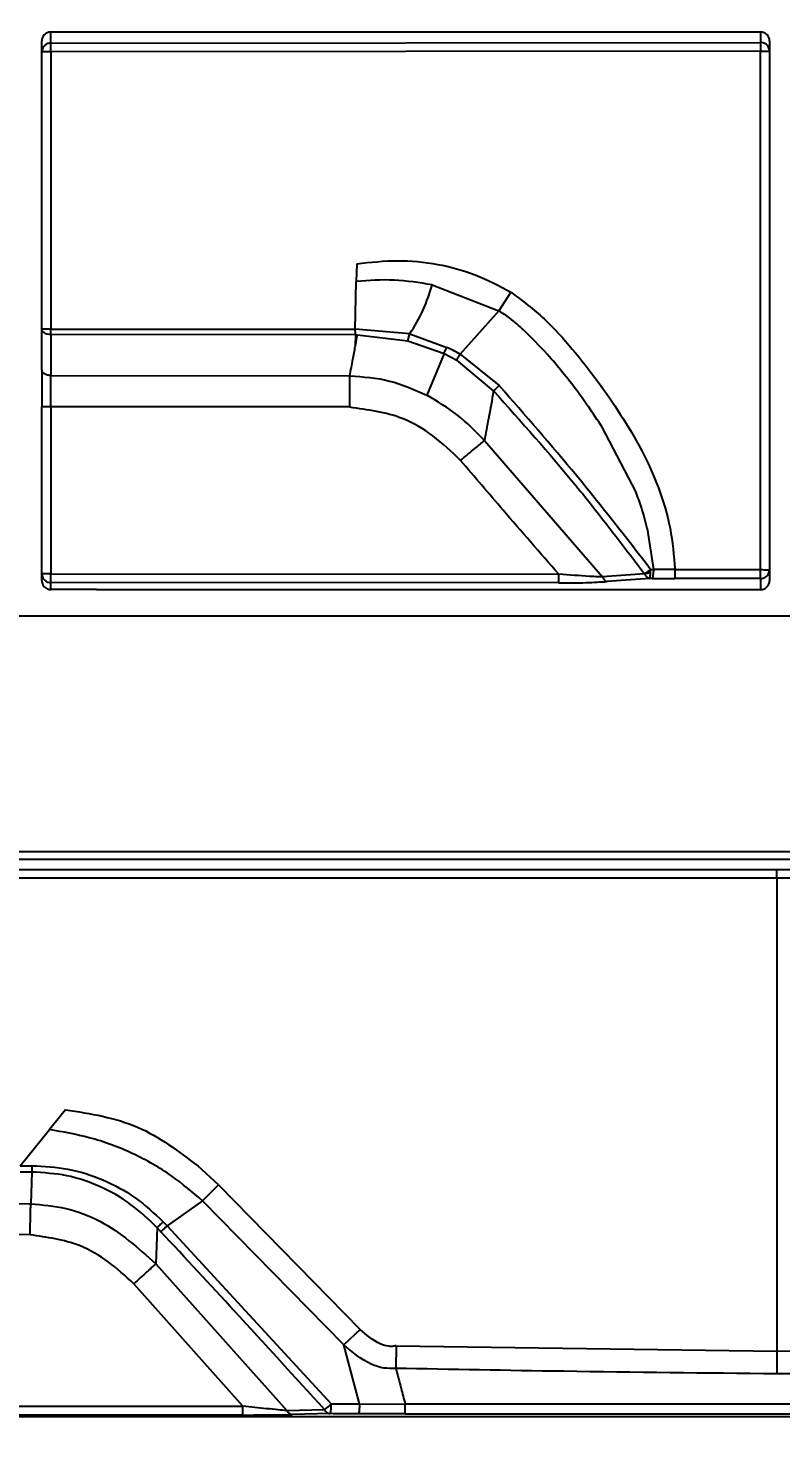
# Model space of a CAD drawing. Header units: millimetres. Extents: x 271 to 405, y 465 to 539.
# Drawn here: x 318.16 to 324.94, y 484.78 to 497.41 of the extents above; entities that cross this region are included whole.
import ezdxf

# ---------------------------------------------------------------- set-up
doc = ezdxf.new("R2010")
doc.units = ezdxf.units.MM
doc.header["$PDSIZE"] = -1
doc.dimstyles.new('ISO-25', dxfattribs={"dimtxt": 2.5, "dimasz": 2.5, "dimexe": 1.25, "dimexo": 0.625, "dimtad": 1, "dimtxsty": 'Standard', "dimcen": 2.5, "dimadec": 0, "dimazin": 0, "dimtfac": 1, "dimtmove": 0, "dimatfit": 3, "dimfxl": 1, "dimarcsym": 0})

# ---------------------------------------------------------------- blocks, each defined once
blk = doc.blocks.new('*D2')
at = {"color": 0, "lineweight": -2}
for p, q in [((288.922, 503.974), (288.922, 465.47)), ((360.773, 503.974), (360.773, 465.47)), ((293.002, 467.47), (356.693, 467.47))]:
    blk.add_line(p, q, dxfattribs=at)
at = {"color": 0}
for points in [[(293.002, 468.15), (293.002, 466.79), (288.922, 467.47)], [(356.693, 466.79), (356.693, 468.15), (360.773, 467.47)]]:
    blk.add_solid(points, dxfattribs=at)
at = {"layer": 'Defpoints', "color": 0}
for p in [(288.922, 503.974), (360.773, 503.974), (360.773, 467.47)]:
    blk.add_point(p, dxfattribs=at)
at = {"color": 0, "insert": (324.848, 471.036), "char_height": 3.5, "attachment_point": 5}
blk.add_mtext('71,85', dxfattribs=at)

msp = doc.modelspace()

# ---------------------------------------------------------------- linework, layer by layer
at = {"color": 7, "linetype": 'Continuous', "lineweight": 25}
for p, q in [((318.364, 497.27), (318.364, 497.369)), ((324.754, 497.369), (318.364, 497.369)), ((324.754, 497.369), (324.754, 497.275)), ((318.283, 497.191), (318.283, 497.289)), ((318.283, 494.694), (318.283, 497.191)), ((318.364, 497.27), (324.754, 497.275)), ((324.754, 497.197), (318.365, 497.192)), ((318.365, 497.192), (318.365, 494.695)), ((324.754, 492.528), (324.754, 497.197)), ((324.835, 497.289), (324.835, 497.196)), ((324.835, 497.196), (324.835, 492.527)), ((321.119, 495.283), (321.114, 495.124)), ((321.103, 494.693), (321.114, 495.124)), ((321.796, 495.093), (322.396, 494.86)), ((322.506, 495.027), (322.396, 494.86)), ((322.396, 494.86), (322.048, 494.467)), ((318.283, 494.326), (318.283, 494.694)), ((318.365, 494.695), (321.103, 494.693)), ((321.595, 494.651), (321.103, 494.693)), ((321.109, 494.642), (318.364, 494.645)), ((318.364, 494.645), (318.364, 494.276)), ((321.107, 494.552), (321.109, 494.642)), ((321.109, 494.642), (321.124, 494.642)), ((321.124, 494.642), (321.579, 494.59)), ((321.579, 494.59), (321.904, 494.474)), ((321.595, 494.651), (321.93, 494.53)), ((321.904, 494.474), (321.748, 494.099)), ((321.904, 494.474), (322.018, 494.413)), ((322.35, 494.138), (322.018, 494.413)), ((322.048, 494.467), (322.401, 494.185)), ((318.364, 494.276), (321.056, 494.273)), ((318.283, 492.491), (318.283, 493.993)), ((321.055, 493.993), (318.365, 493.996)), ((318.365, 493.993), (318.365, 492.491)), ((321.055, 493.99), (318.365, 493.993)), ((323.63, 493.233), (323.327, 493.812)), ((322.268, 493.69), (323.331, 492.463)), ((323.733, 492.898), (323.789, 492.53)), ((323.763, 492.5), (323.764, 492.53)), ((323.764, 492.53), (323.789, 492.53)), ((323.984, 492.528), (323.789, 492.53)), ((323.984, 492.528), (324.754, 492.528)), ((324.835, 492.527), (324.835, 492.428)), ((318.283, 492.428), (318.283, 492.491)), ((318.364, 492.348), (318.364, 492.411)), ((322.936, 492.408), (318.364, 492.411)), ((318.365, 492.491), (322.937, 492.488)), ((323.71, 492.491), (323.331, 492.463)), ((323.754, 492.449), (323.374, 492.421)), ((323.778, 492.449), (323.754, 492.449)), ((323.778, 492.449), (323.983, 492.448)), ((324.754, 492.447), (323.983, 492.448)), ((324.754, 492.447), (324.754, 492.348)), ((318.776, 492.348), (318.364, 492.348)), ((318.776, 492.348), (324.754, 492.348)), ((358.126, 492.11), (291.621, 492.11)), ((298.398, 489.99), (351.348, 489.99)), ((334.686, 489.917), (315.114, 489.917)), ((315.114, 489.829), (324.9, 489.828)), ((324.9, 489.748), (315.114, 489.749)), ((324.9, 489.828), (334.686, 489.829)), ((334.686, 489.749), (324.9, 489.748)), ((324.9, 489.748), (324.9, 485.489)), ((318.495, 487.664), (318.351, 487.485)), ((318.089, 487.16), (318.351, 487.485)), ((318.089, 487.16), (318.194, 487.16)), ((318.194, 487.103), (318.183, 486.817)), ((319.873, 486.988), (319.69, 487.155)), ((319.873, 486.988), (319.731, 486.845)), ((319.873, 486.988), (321.148, 485.684)), ((315.113, 486.877), (318.183, 486.817)), ((319.731, 486.845), (319.411, 486.618)), ((321.001, 485.546), (319.731, 486.845)), ((318.178, 486.537), (315.114, 486.597)), ((319.321, 486.602), (319.309, 486.276)), ((319.411, 486.618), (319.376, 486.655)), ((319.411, 486.618), (320.887, 485.015)), ((319.309, 486.276), (320.488, 484.954)), ((320.094, 484.994), (319.112, 486.096)), ((321.148, 485.684), (321.001, 485.546)), ((321.142, 485.015), (321.001, 485.546)), ((321.472, 485.538), (321.469, 485.335)), ((321.472, 485.538), (324.9, 485.489)), ((324.9, 485.489), (328.328, 485.538)), ((324.9, 485.489), (324.9, 485.285)), ((315.114, 484.994), (320.094, 484.994)), ((320.488, 484.954), (320.829, 484.963)), ((320.887, 485.015), (321.142, 485.015)), ((321.142, 485.015), (321.555, 485.012)), ((328.246, 485.012), (321.555, 485.012)), ((320.094, 484.914), (315.114, 484.915)), ((315.114, 484.9), (334.686, 484.9)), ((320.878, 484.927), (320.536, 484.918)), ((321.555, 484.926), (328.246, 484.926))]:
    msp.add_line(p, q, dxfattribs=at)
at = {"color": 7, "linetype": 'Continuous', "lineweight": 25, "flags": 128}
for points in [[(321.105, 494.539), (321.106, 494.547), (321.107, 494.552)], [(321.055, 493.99), (321.055, 493.99), (321.055, 493.991), (321.055, 493.991), (321.055, 493.991), (321.055, 493.992), (321.055, 493.992), (321.055, 493.993), (321.055, 493.993)], [(321.555, 484.926), (321.555, 484.928), (321.555, 484.933), (321.555, 484.941), (321.555, 484.952), (321.555, 484.965), (321.555, 484.98), (321.555, 484.996), (321.555, 485.012)]]:
    msp.add_lwpolyline(points, dxfattribs=at)
at = {"color": 7, "linetype": 'Continuous', "lineweight": 25}
for centre, radius, start, end in [((315.313, 497.207), 3.052, 359.7232, 1.199), ((321.703, 497.211), 3.052, 359.7232, 1.199), ((310.172, 494.7), 8.193, 359.6155, 359.9695), ((234.675, 510.284), 87.853, 349.68408, 349.74389), ((321.038, 492.513), 2.947, 358.7356, 0.3039), ((321.808, 492.512), 2.946, 358.7355, 0.3038), ((315.381, 492.476), 2.984, 358.7609, 0.2933), ((319.953, 492.472), 2.984, 358.7609, 0.2933), ((313.66, 484.975), 6.434, 359.4602, 0.1651), ((320.542, 484.977), 0.0584, 202.3794, 264.7861), ((368.796, 432.041), 71.425, 132.12602, 132.18808), ((320.883, 484.985), 0.0584, 202.3787, 264.786), ((320.661, 484.992), 0.227, 343.1911, 5.5948)]:
    msp.add_arc(centre, radius, start, end, dxfattribs=at)
for points, knots in [([(318.364, 497.369), (318.353, 497.368), (318.337, 497.367), (318.318, 497.356), (318.302, 497.343), (318.286, 497.321), (318.284, 497.3), (318.283, 497.289)], [0, 0, 0, 0, 0.25342, 0.376755, 0.504454, 0.75394, 1, 1, 1, 1]), ([(324.835, 497.289), (324.834, 497.3), (324.832, 497.316), (324.822, 497.334), (324.808, 497.35), (324.786, 497.366), (324.764, 497.368), (324.754, 497.369)], [0, 0, 0, 0, 0.248992, 0.370652, 0.496975, 0.749541, 1, 1, 1, 1]), ([(318.364, 497.27), (318.356, 497.27), (318.339, 497.268), (318.318, 497.258), (318.302, 497.243), (318.292, 497.228), (318.284, 497.21), (318.283, 497.197), (318.283, 497.191)], [0, 0, 0, 0, 0.182036, 0.411431, 0.545976, 0.690302, 0.842527, 1, 1, 1, 1]), ([(318.365, 497.192), (318.354, 497.192), (318.339, 497.192), (318.319, 497.192), (318.306, 497.192), (318.296, 497.191), (318.286, 497.191), (318.284, 497.191), (318.283, 497.191)], [0, 0, 0, 0, 0.243619, 0.372782, 0.502319, 0.631447, 0.759537, 1, 1, 1, 1]), ([(324.835, 497.196), (324.834, 497.202), (324.833, 497.215), (324.826, 497.233), (324.816, 497.248), (324.8, 497.262), (324.779, 497.273), (324.761, 497.275), (324.754, 497.275)], [0, 0, 0, 0, 0.157473, 0.309698, 0.454024, 0.588569, 0.817964, 1, 1, 1, 1]), ([(324.754, 497.197), (324.762, 497.197), (324.779, 497.197), (324.8, 497.196), (324.816, 497.196), (324.826, 497.196), (324.833, 497.196), (324.834, 497.196), (324.835, 497.196)], [0, 0, 0, 0, 0.181966, 0.411368, 0.545075, 0.689675, 0.842559, 1, 1, 1, 1]), ([(321.119, 495.283), (321.241, 495.296), (321.483, 495.323), (321.844, 495.287), (322.191, 495.195), (322.401, 495.083), (322.506, 495.027)], [0, 0, 0, 0, 0.2567656, 0.5057306, 0.7516645, 1, 1, 1, 1]), ([(321.796, 495.093), (321.683, 495.111), (321.456, 495.148), (321.228, 495.132), (321.114, 495.124)], [0, 0, 0, 0, 0.502047, 1, 1, 1, 1]), ([(321.595, 494.651), (321.639, 494.721), (321.726, 494.86), (321.773, 495.016), (321.796, 495.093)], [0, 0, 0, 0, 0.51188, 1, 1, 1, 1]), ([(322.506, 495.027), (322.609, 494.95), (322.811, 494.799), (323.141, 494.425), (323.51, 493.932), (323.807, 493.385), (323.951, 492.904), (323.973, 492.654), (323.984, 492.528)], [0, 0, 0, 0, 0.128773, 0.252959, 0.499043, 0.747593, 0.873757, 1, 1, 1, 1]), ([(322.62, 494.687), (322.58, 494.723), (322.51, 494.787), (322.43, 494.838), (322.396, 494.86)], [0, 0, 0, 0, 0.571638, 1, 1, 1, 1]), ([(318.365, 494.695), (318.354, 494.695), (318.339, 494.695), (318.319, 494.695), (318.306, 494.695), (318.296, 494.695), (318.286, 494.694), (318.284, 494.694), (318.283, 494.694)], [0, 0, 0, 0, 0.243618, 0.372782, 0.502319, 0.631447, 0.759537, 1, 1, 1, 1]), ([(318.364, 494.645), (318.354, 494.645), (318.338, 494.646), (318.319, 494.652), (318.306, 494.659), (318.296, 494.667), (318.286, 494.678), (318.284, 494.688), (318.283, 494.694)], [0, 0, 0, 0, 0.241127, 0.370687, 0.50272, 0.634695, 0.763396, 1, 1, 1, 1]), ([(323.102, 494.137), (323.015, 494.249), (322.867, 494.443), (322.693, 494.615), (322.62, 494.687)], [0, 0, 0, 0, 0.580697, 1, 1, 1, 1]), ([(321.056, 494.273), (321.065, 494.323), (321.082, 494.412), (321.098, 494.5), (321.105, 494.539)], [0, 0, 0, 0, 0.559876, 1, 1, 1, 1]), ([(321.579, 494.59), (321.58, 494.595), (321.582, 494.603), (321.586, 494.619), (321.59, 494.635), (321.593, 494.645), (321.595, 494.651)], [0, 0, 0, 0, 0.2472506, 0.4999539, 0.7526821, 1, 1, 1, 1]), ([(321.904, 494.474), (321.906, 494.479), (321.909, 494.487), (321.915, 494.501), (321.922, 494.515), (321.927, 494.525), (321.93, 494.53)], [0, 0, 0, 0, 0.247199, 0.499741, 0.75242, 1, 1, 1, 1]), ([(322.048, 494.467), (322.026, 494.48), (321.988, 494.502), (321.947, 494.521), (321.93, 494.53)], [0, 0, 0, 0, 0.559705, 1, 1, 1, 1]), ([(322.018, 494.413), (322.023, 494.423), (322.031, 494.439), (322.043, 494.459), (322.048, 494.467)], [0, 0, 0, 0, 0.559502, 1, 1, 1, 1]), ([(318.364, 494.276), (318.354, 494.277), (318.338, 494.278), (318.319, 494.284), (318.306, 494.291), (318.296, 494.299), (318.286, 494.31), (318.284, 494.32), (318.283, 494.326)], [0, 0, 0, 0, 0.241127, 0.370687, 0.50272, 0.634695, 0.763396, 1, 1, 1, 1]), ([(318.283, 494.326), (318.283, 494.269), (318.283, 494.167), (318.283, 494.046), (318.283, 493.993)], [0, 0, 0, 0, 0.558255, 1, 1, 1, 1]), ([(321.056, 494.273), (321.177, 494.265), (321.417, 494.247), (321.638, 494.148), (321.748, 494.099)], [0, 0, 0, 0, 0.5002163, 1, 1, 1, 1]), ([(322.35, 494.138), (322.354, 494.141), (322.36, 494.148), (322.373, 494.16), (322.387, 494.173), (322.396, 494.181), (322.401, 494.185)], [0, 0, 0, 0, 0.246048, 0.499443, 0.753141, 1, 1, 1, 1]), ([(323.764, 492.53), (323.545, 492.814), (323.107, 493.38), (322.635, 493.918), (322.401, 494.185)], [0, 0, 0, 0, 0.502993, 1, 1, 1, 1]), ([(322.268, 493.69), (322.19, 493.77), (322.036, 493.93), (321.844, 494.043), (321.748, 494.099)], [0, 0, 0, 0, 0.500419, 1, 1, 1, 1]), ([(322.35, 494.138), (322.335, 494.054), (322.308, 493.905), (322.28, 493.755), (322.268, 493.69)], [0, 0, 0, 0, 0.561163, 1, 1, 1, 1]), ([(322.35, 494.138), (322.599, 493.86), (322.859, 493.57), (323.207, 493.143), (323.416, 492.876), (323.612, 492.619), (323.71, 492.491)], [0, 0, 0, 0, 0.523748, 0.54548, 0.773248, 1, 1, 1, 1]), ([(323.327, 493.812), (323.286, 493.874), (323.214, 493.984), (323.136, 494.09), (323.102, 494.137)], [0, 0, 0, 0, 0.559821, 1, 1, 1, 1]), ([(318.365, 493.993), (318.354, 493.993), (318.339, 493.993), (318.319, 493.993), (318.306, 493.993), (318.296, 493.993), (318.286, 493.993), (318.284, 493.993), (318.283, 493.993)], [0, 0, 0, 0, 0.243617, 0.372782, 0.502319, 0.631448, 0.759539, 1, 1, 1, 1]), ([(318.365, 493.993), (318.365, 493.994), (318.365, 493.995), (318.365, 493.996), (318.365, 493.996)], [0, 0, 0, 0, 0.560036, 1, 1, 1, 1]), ([(322.052, 493.512), (321.972, 493.589), (321.817, 493.739), (321.485, 493.933), (321.217, 493.968), (321.055, 493.99)], [0, 0, 0, 0, 0.292303, 0.572758, 1, 1, 1, 1]), ([(322.052, 493.512), (322.097, 493.55), (322.178, 493.616), (322.24, 493.667), (322.268, 493.69)], [0, 0, 0, 0, 0.559783, 1, 1, 1, 1]), ([(322.937, 492.488), (322.769, 492.679), (322.472, 493.019), (322.179, 493.362), (322.052, 493.512)], [0, 0, 0, 0, 0.563696, 1, 1, 1, 1]), ([(323.733, 492.898), (323.717, 492.962), (323.689, 493.076), (323.648, 493.185), (323.63, 493.233)], [0, 0, 0, 0, 0.559434, 1, 1, 1, 1]), ([(323.71, 492.491), (323.714, 492.494), (323.721, 492.498), (323.734, 492.508), (323.749, 492.519), (323.759, 492.526), (323.764, 492.53)], [0, 0, 0, 0, 0.221754, 0.48712, 0.729136, 1, 1, 1, 1]), ([(323.789, 492.53), (323.789, 492.52), (323.788, 492.5), (323.785, 492.474), (323.782, 492.455), (323.779, 492.451), (323.778, 492.449)], [0, 0, 0, 0, 0.241189, 0.50025, 0.759175, 1, 1, 1, 1]), ([(324.754, 492.528), (324.765, 492.528), (324.78, 492.528), (324.799, 492.527), (324.812, 492.527), (324.822, 492.527), (324.832, 492.527), (324.834, 492.527), (324.835, 492.527)], [0, 0, 0, 0, 0.243748, 0.372829, 0.502302, 0.631376, 0.759401, 1, 1, 1, 1]), ([(324.802, 492.463), (324.807, 492.467), (324.816, 492.474), (324.826, 492.489), (324.833, 492.507), (324.834, 492.52), (324.835, 492.527)], [0, 0, 0, 0, 0.228538, 0.473835, 0.732461, 1, 1, 1, 1]), ([(318.365, 492.491), (318.357, 492.491), (318.339, 492.491), (318.318, 492.491), (318.302, 492.491), (318.292, 492.491), (318.284, 492.491), (318.283, 492.491), (318.283, 492.491)], [0, 0, 0, 0, 0.181749, 0.411267, 0.545132, 0.68987, 0.842771, 1, 1, 1, 1]), ([(318.283, 492.491), (318.283, 492.484), (318.284, 492.472), (318.292, 492.454), (318.302, 492.439), (318.318, 492.424), (318.339, 492.413), (318.356, 492.412), (318.364, 492.411)], [0, 0, 0, 0, 0.157473, 0.309698, 0.454024, 0.588569, 0.817964, 1, 1, 1, 1]), ([(318.283, 492.428), (318.283, 492.422), (318.284, 492.409), (318.289, 492.397), (318.292, 492.391)], [0, 0, 0, 0, 0.49972, 1, 1, 1, 1]), ([(318.292, 492.391), (318.296, 492.385), (318.304, 492.372), (318.321, 492.359), (318.342, 492.35), (318.357, 492.349), (318.364, 492.348)], [0, 0, 0, 0, 0.247628, 0.492595, 0.747916, 1, 1, 1, 1]), ([(322.936, 492.408), (323.021, 492.408), (323.18, 492.409), (323.313, 492.417), (323.374, 492.421)], [0, 0, 0, 0, 0.5379441, 1, 1, 1, 1]), ([(323.331, 492.463), (323.317, 492.463), (323.28, 492.464), (323.154, 492.47), (323.031, 492.48), (322.937, 492.488)], [0, 0, 0, 0, 0.1219583, 0.3274571, 1, 1, 1, 1]), ([(323.331, 492.463), (323.334, 492.457), (323.339, 492.446), (323.35, 492.433), (323.361, 492.424), (323.37, 492.422), (323.374, 492.421)], [0, 0, 0, 0, 0.2498152, 0.5000015, 0.750184, 1, 1, 1, 1]), ([(323.763, 492.5), (323.757, 492.499), (323.746, 492.495), (323.727, 492.492), (323.716, 492.492), (323.71, 492.491)], [0, 0, 0, 0, 0.3324125, 0.6229393, 1, 1, 1, 1]), ([(323.71, 492.491), (323.712, 492.487), (323.716, 492.477), (323.726, 492.464), (323.738, 492.453), (323.748, 492.451), (323.754, 492.449)], [0, 0, 0, 0, 0.192714, 0.422126, 0.691653, 1, 1, 1, 1]), ([(323.754, 492.449), (323.755, 492.451), (323.757, 492.453), (323.759, 492.464), (323.762, 492.48), (323.763, 492.494), (323.763, 492.5)], [0, 0, 0, 0, 0.250201, 0.500438, 0.74999, 1, 1, 1, 1]), ([(324.754, 492.348), (324.765, 492.349), (324.781, 492.35), (324.799, 492.361), (324.815, 492.375), (324.832, 492.397), (324.834, 492.418), (324.835, 492.428)], [0, 0, 0, 0, 0.253434, 0.376773, 0.504477, 0.753954, 1, 1, 1, 1]), ([(318.495, 487.664), (318.72, 487.629), (319.161, 487.56), (319.516, 487.289), (319.69, 487.155)], [0, 0, 0, 0, 0.508234, 1, 1, 1, 1]), ([(319.731, 486.845), (319.641, 486.921), (319.447, 487.085), (319.103, 487.28), (318.73, 487.419), (318.472, 487.464), (318.351, 487.485)], [0, 0, 0, 0, 0.230148, 0.491983, 0.762696, 1, 1, 1, 1]), ([(318.194, 487.103), (318.174, 487.103), (318.139, 487.103), (318.104, 487.103), (318.088, 487.103)], [0, 0, 0, 0, 0.5599992, 1, 1, 1, 1]), ([(318.194, 487.16), (318.303, 487.155), (318.522, 487.143), (318.837, 487.04), (319.132, 486.883), (319.294, 486.731), (319.376, 486.655)], [0, 0, 0, 0, 0.247342, 0.496649, 0.747665, 1, 1, 1, 1]), ([(318.194, 487.16), (318.194, 487.155), (318.194, 487.144), (318.194, 487.129), (318.194, 487.114), (318.194, 487.106), (318.194, 487.103)], [0, 0, 0, 0, 0.247657, 0.500002, 0.752341, 1, 1, 1, 1]), ([(319.321, 486.602), (319.244, 486.675), (319.09, 486.824), (318.811, 486.98), (318.509, 487.084), (318.299, 487.096), (318.194, 487.103)], [0, 0, 0, 0, 0.25079, 0.50529, 0.751493, 1, 1, 1, 1]), ([(318.178, 486.537), (318.178, 486.564), (318.179, 486.618), (318.181, 486.694), (318.182, 486.762), (318.183, 486.799), (318.184, 486.817)], [0, 0, 0, 0, 0.263465, 0.521006, 0.767376, 1, 1, 1, 1]), ([(318.183, 486.817), (318.289, 486.808), (318.504, 486.788), (318.91, 486.635), (319.151, 486.419), (319.309, 486.276)], [0, 0, 0, 0, 0.248321, 0.504663, 1, 1, 1, 1]), ([(319.376, 486.655), (319.371, 486.65), (319.36, 486.64), (319.344, 486.625), (319.331, 486.611), (319.324, 486.605), (319.321, 486.602)], [0, 0, 0, 0, 0.2452419, 0.5, 0.7547581, 1, 1, 1, 1]), ([(319.321, 486.602), (319.327, 486.595), (319.339, 486.583), (319.35, 486.571), (319.355, 486.565)], [0, 0, 0, 0, 0.5600104, 1, 1, 1, 1]), ([(319.411, 486.618), (319.405, 486.613), (319.395, 486.603), (319.379, 486.588), (319.365, 486.575), (319.358, 486.568), (319.355, 486.565)], [0, 0, 0, 0, 0.245262, 0.500034, 0.754788, 1, 1, 1, 1]), ([(319.112, 486.096), (319.037, 486.165), (318.89, 486.302), (318.58, 486.481), (318.329, 486.516), (318.178, 486.537)], [0, 0, 0, 0, 0.288375, 0.570014, 1, 1, 1, 1]), ([(320.829, 484.963), (320.56, 485.259), (320.071, 485.796), (319.577, 486.327), (319.355, 486.565)], [0, 0, 0, 0, 0.552143, 1, 1, 1, 1]), ([(319.309, 486.276), (319.298, 486.266), (319.276, 486.246), (319.229, 486.203), (319.173, 486.152), (319.132, 486.115), (319.112, 486.096)], [0, 0, 0, 0, 0.225012, 0.469063, 0.730053, 1, 1, 1, 1]), ([(321.472, 485.538), (321.462, 485.536), (321.44, 485.531), (321.391, 485.533), (321.283, 485.569), (321.205, 485.635), (321.148, 485.684)], [0, 0, 0, 0, 0.087577, 0.180526, 0.395761, 1, 1, 1, 1]), ([(321.469, 485.335), (321.433, 485.334), (321.357, 485.332), (321.187, 485.39), (321.079, 485.481), (321.001, 485.546)], [0, 0, 0, 0, 0.201435, 0.427964, 1, 1, 1, 1]), ([(321.469, 485.335), (321.485, 485.275), (321.514, 485.167), (321.542, 485.06), (321.555, 485.012)], [0, 0, 0, 0, 0.5577, 1, 1, 1, 1]), ([(324.9, 485.285), (324.259, 485.292), (323.116, 485.304), (321.972, 485.325), (321.469, 485.335)], [0, 0, 0, 0, 0.560143, 1, 1, 1, 1]), ([(328.332, 485.335), (327.691, 485.323), (326.548, 485.3), (325.404, 485.29), (324.9, 485.285)], [0, 0, 0, 0, 0.559847, 1, 1, 1, 1]), ([(320.488, 484.954), (320.463, 484.957), (320.408, 484.962), (320.275, 484.974), (320.165, 484.986), (320.094, 484.994)], [0, 0, 0, 0, 0.2250968, 0.5015963, 1, 1, 1, 1]), ([(321.142, 485.015), (321.142, 485.004), (321.142, 484.988), (321.141, 484.967), (321.14, 484.953), (321.138, 484.941), (321.136, 484.93), (321.134, 484.928), (321.133, 484.926)], [0, 0, 0, 0, 0.238313, 0.367673, 0.500106, 0.632522, 0.761838, 1, 1, 1, 1]), ([(320.094, 484.914), (320.146, 484.915), (320.245, 484.915), (320.402, 484.916), (320.487, 484.917), (320.536, 484.918)], [0, 0, 0, 0, 0.321891, 0.610975, 1, 1, 1, 1]), ([(321.133, 484.926), (321.085, 484.926), (321.001, 484.926), (320.916, 484.927), (320.878, 484.927)], [0, 0, 0, 0, 0.5599961, 1, 1, 1, 1]), ([(321.555, 484.926), (321.476, 484.926), (321.335, 484.926), (321.195, 484.926), (321.133, 484.926)], [0, 0, 0, 0, 0.559992, 1, 1, 1, 1])]:
    msp.add_open_spline(points, degree=3, knots=knots, dxfattribs=at)
for points in [[(321.109, 494.642), (321.108, 494.65), (321.106, 494.665), (321.104, 494.684), (321.103, 494.693)], [(318.365, 493.996), (318.365, 494.047), (318.364, 494.149), (318.364, 494.234), (318.364, 494.276)], [(321.055, 493.993), (321.055, 494.044), (321.055, 494.145), (321.056, 494.231), (321.056, 494.273)], [(324.9, 489.748), (324.9, 489.758), (324.9, 489.778), (324.9, 489.804), (324.9, 489.822), (324.9, 489.826), (324.9, 489.828)]]:
    msp.add_open_spline(points, degree=3, dxfattribs=at)
at = {"color": 8, "linetype": 'Continuous', "lineweight": 25}
msp.add_open_spline([(324.754, 492.447), (324.761, 492.448), (324.779, 492.449), (324.794, 492.458), (324.802, 492.463)], degree=3, knots=[0, 0, 0, 0, 0.442398, 1, 1, 1, 1], dxfattribs=at)

# ---------------------------------------------------------------- dimensions: what is measured, and where the dimension line sits
dim = msp.add_linear_dim(base=(360.773, 467.47), p1=(288.922, 503.974), p2=(360.773, 503.974), dimstyle='ISO-25', override={"dimtxt": 3.5, "dimasz": 4.08, "dimexe": 2, "dimexo": 0, "dimgap": 1.524, "dimtih": 1, "dimtoh": 1, "dimzin": 0, "dimadec": 2, "dimtzin": 0})
dim.commit()
dim.dimension.update_dxf_attribs({"geometry": '*D2', "text_midpoint": (324.848, 471.036)})

doc.saveas('drawing.dxf')
